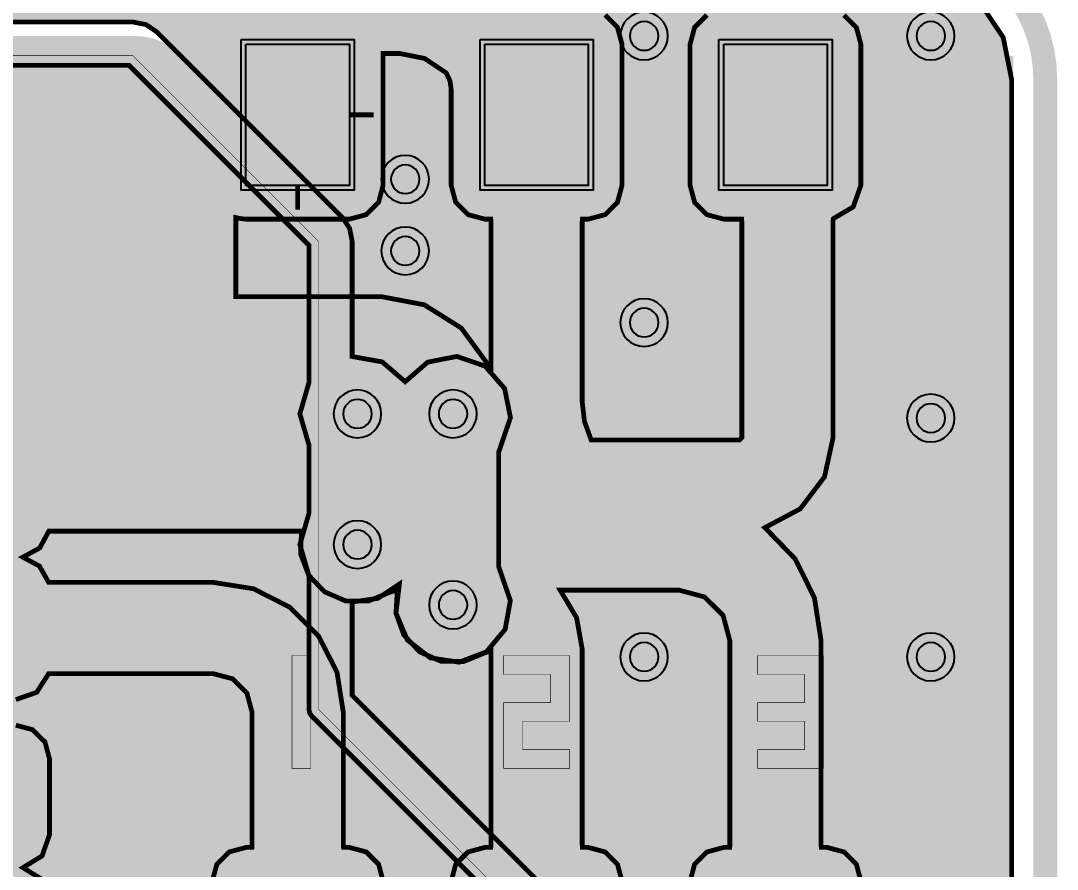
# Model space of a CAD drawing. Header units: millimetres. Extents: x -6.9 to 44.7, y -29.1 to 3.4.
# Drawn here: x 24.49 to 35.51, y -10.13 to -1.11 of the extents above; entities that cross this region are included whole.
import ezdxf

# ---------------------------------------------------------------- set-up
doc = ezdxf.new("R2010")
doc.units = ezdxf.units.MM
doc.header["$MEASUREMENT"] = 0
for name, color, linetype, true_color in [('Board-Outline-Layer', 7, 'Continuous', 0xff00ff), ('Bottom-Layer', 7, 'Continuous', 0x0000ff), ('Bottom-Silkscreen-Layer', 7, 'Continuous', 0x66cc33), ('Document-Layer', 7, 'Continuous', 0xffffff), ('Hole-Layer', 7, 'Continuous', 0x222222), ('Multi-Layer', 7, 'Continuous', 0xc0c0c0), ('Top-Layer', 7, 'Continuous', 0xff0000), ('Top-Paste-Mask-Layer', 7, 'Continuous', 0x808080), ('Top-Silkscreen-Layer', 7, 'Continuous', 0xffcc00), ('Top-Solder-Mask-Layer', 7, 'Continuous', 0x800080)]:
    doc.layers.add(name, color=color, linetype=linetype, true_color=true_color)

msp = doc.modelspace()

# ---------------------------------------------------------------- hatches: boundary and pattern name
at = {"layer": 'Bottom-Layer'}
for points in [[(33.857, -21.105), (27.142, -21.105), (27.638, -20.797), (28.03, -20.366), (28.289, -19.843), (28.395, -19.269), (28.34, -18.689), (28.127, -18.145), (27.774, -17.681), (27.307, -17.331), (30.523, -17.331), (30.31, -17.495), (30.171, -17.724), (30.122, -17.988), (30.122, -18.75), (30.221, -19.12), (30.491, -19.39), (30.861, -19.489), (33.909, -19.489), (34.279, -19.39), (34.549, -19.12), (34.648, -18.75), (34.648, -17.988), (34.549, -17.619), (34.279, -17.348), (33.909, -17.249), (31.343, -17.249), (31.356, -17.238), (31.368, -17.226), (31.772, -16.822), (33.909, -16.822), (34.279, -16.723), (34.549, -16.453), (34.648, -16.083), (34.648, -15.321), (34.549, -14.952), (34.279, -14.681), (33.909, -14.582), (32.489, -14.582), (32.489, -12.909), (32.462, -12.772), (32.384, -12.656), (28.011, -8.282), (28.011, -7.289), (28.284, -7.251), (28.513, -7.099), (28.477, -7.407), (28.597, -7.693), (28.842, -7.884), (29.149, -7.93), (29.439, -7.819), (29.638, -7.58), (29.693, -7.274), (29.592, -6.981), (29.568, -6.913), (29.568, -5.697), (29.592, -5.629), (29.694, -5.329), (29.632, -5.019), (29.424, -4.781), (29.124, -4.678), (28.814, -4.739), (28.575, -4.947), (28.33, -4.736), (28.011, -4.679), (28.011, -3.453), (27.984, -3.316), (27.906, -3.199), (25.933, -1.226), (25.816, -1.148), (25.679, -1.121), (8.255, -1.121), (8.076, -1.169), (7.945, -1.3), (7.897, -1.479), (7.897, -3.257), (7.924, -3.394), (8.002, -3.51), (8.34, -3.849), (7.305, -3.849), (6.825, -3.925), (6.391, -4.146), (6.048, -4.49), (5.827, -4.923), (5.751, -5.403), (5.751, -6.08), (5.746, -6.33), (5.721, -6.474), (5.713, -6.487), (5.704, -6.488), (5.013, -6.488), (4.576, -6.588), (4.225, -6.867), (4.03, -7.272), (4.03, -7.72), (4.225, -8.125), (4.576, -8.404), (5.013, -8.504), (7.713, -8.504), (8.15, -8.404), (8.501, -8.125), (8.696, -7.72), (8.696, -7.272), (8.501, -6.867), (8.15, -6.588), (7.713, -6.488), (7.022, -6.488), (7.013, -6.487), (7.005, -6.474), (6.98, -6.33), (6.975, -6.08), (6.975, -5.403), (7.072, -5.17), (7.305, -5.073), (9.563, -5.073), (9.78, -5.29), (9.702, -5.406), (9.675, -5.543), (9.675, -7.575), (9.702, -7.712), (9.78, -7.828), (10.183, -8.231), (10.183, -8.41), (10.162, -8.527), (10.155, -8.646), (10.155, -11.346), (10.162, -11.465), (10.183, -11.582), (10.183, -14.179), (10.21, -14.316), (10.288, -14.432), (12.066, -16.21), (12.182, -16.288), (12.319, -16.315), (22.225, -16.315), (22.362, -16.288), (22.478, -16.21), (23.181, -15.507), (23.527, -15.417), (23.816, -15.205), (24.007, -14.903), (24.074, -14.551), (24.074, -13.751), (24.002, -13.386), (23.795, -13.076), (23.795, -11.942), (23.768, -11.805), (23.69, -11.689), (23.133, -11.132), (23.017, -11.054), (22.88, -11.027), (20.964, -11.027), (20.827, -11.054), (20.711, -11.132), (20.377, -11.465), (20.141, -11.315), (19.862, -11.286), (19.599, -11.384), (19.531, -11.408), (17.807, -11.408), (17.739, -11.384), (17.496, -11.289), (17.235, -11.303), (17.004, -11.426), (15.217, -9.639), (15.217, -8.909), (15.306, -8.591), (15.217, -8.273), (15.217, -6.79), (18.923, -6.79), (19.323, -6.731), (19.689, -6.557), (19.988, -6.285), (20.195, -5.937), (20.243, -5.859), (21.613, -7.229), (21.613, -8.083), (21.64, -8.22), (21.718, -8.336), (24.661, -11.279), (24.661, -16.211), (24.688, -16.348), (24.766, -16.464), (25.517, -17.215), (24.982, -17.523), (24.559, -17.972), (24.284, -18.525), (24.181, -19.133), (24.259, -19.745), (24.51, -20.309), (24.914, -20.775), (25.436, -21.105), (1.905, -21.105), (1.459, -21.016), (1.081, -20.763), (0.828, -20.385), (0.739, -19.939), (0.739, -1.733), (0.828, -1.287), (1.081, -0.909), (1.459, -0.656), (1.905, -0.567), (33.857, -0.567), (34.303, -0.656), (34.681, -0.909), (34.934, -1.287), (35.023, -1.733), (35.023, -19.939), (34.934, -20.385), (34.681, -20.763), (34.303, -21.016)], [(9.059, -2.988), (8.884, -2.774), (8.633, -2.658), (8.357, -2.664), (8.357, -1.581), (15.377, -1.581), (15.595, -1.769), (15.875, -1.837), (18.088, -1.837), (18.236, -1.986), (18.543, -2.152), (18.89, -2.123), (19.166, -1.91), (19.281, -1.581), (25.637, -1.581), (27.551, -3.495), (27.551, -4.959), (27.455, -5.289), (27.551, -5.619), (27.551, -6.349), (27.455, -6.679), (27.551, -7.009), (27.551, -8.431), (27.559, -8.47), (27.581, -8.503), (32.029, -12.951), (32.029, -14.582), (30.861, -14.582), (30.491, -14.681), (30.221, -14.952), (30.122, -15.321), (30.122, -16.083), (30.221, -16.453), (30.491, -16.723), (30.861, -16.822), (31.122, -16.822), (31.073, -16.871), (25.823, -16.871), (25.121, -16.169), (25.121, -11.131), (25.113, -11.092), (25.091, -11.059), (22.073, -8.041), (22.073, -7.081), (22.065, -7.042), (22.043, -7.009), (20.424, -5.39), (20.35, -5.125), (20.169, -4.919), (19.915, -4.813), (19.641, -4.828), (19.401, -4.962), (19.244, -5.187), (19.237, -5.187), (19.084, -4.966), (18.85, -4.831), (18.581, -4.81), (18.329, -4.907), (18.261, -4.931), (15.007, -4.931), (14.834, -4.758), (14.718, -4.68), (14.581, -4.653), (13.154, -4.653), (13.178, -4.367), (13.069, -4.102), (12.852, -3.916), (12.573, -3.849), (8.991, -3.849), (8.883, -3.741), (9.058, -3.527), (9.121, -3.258)]]:
    msp.add_hatch(color=256, dxfattribs=at).paths.add_polyline_path(points)
at = {"layer": 'Bottom-Silkscreen-Layer'}
for points in [[(34.915, -1.609), (34.917, -6.883), (34.914, -12.147), (23.49, -12.147), (12.065, -12.147), (12.065, -6.875), (12.065, -1.603), (23.488, -1.6)], [(21.942, -2.513), (21.942, -3.305), (24.038, -3.308), (26.133, -3.31), (26.133, -2.518), (26.127, -1.721), (24.031, -1.718), (21.942, -1.72)], [(26.269, -2.513), (26.269, -3.305), (28.363, -3.305), (30.456, -3.305), (30.458, -2.521), (30.456, -1.726), (28.36, -1.718), (26.269, -1.72)], [(30.597, -2.513), (30.597, -3.305), (32.69, -3.305), (34.783, -3.305), (34.785, -2.521), (34.783, -1.726), (32.688, -1.718), (30.597, -1.72)], [(24.75, -2.215), (24.711, -2.253), (24.684, -2.253), (24.684, -2.646), (24.684, -3.04), (24.72, -3.043), (24.755, -3.066), (24.755, -3.087), (24.619, -3.09), (24.442, -3.064), (24.479, -3.043), (24.523, -2.815), (24.52, -2.659), (24.436, -2.657), (24.303, -2.73), (24.206, -2.779), (24.203, -2.507), (24.305, -2.538), (24.435, -2.603), (24.52, -2.601), (24.522, -2.449), (24.419, -2.253), (24.145, -2.391), (24.098, -2.41), (24.068, -2.408), (24.07, -2.351), (24.087, -2.276), (24.101, -2.24), (24.431, -2.202)], [(29.076, -2.21), (29.046, -2.254), (29.016, -2.257), (29.014, -2.648), (29.011, -3.04), (29.047, -3.043), (29.082, -3.066), (29.082, -3.087), (28.927, -3.087), (28.772, -3.087), (28.772, -3.066), (28.806, -3.043), (28.85, -2.806), (28.847, -2.659), (28.762, -2.657), (28.629, -2.735), (28.572, -2.789), (28.518, -2.634), (28.559, -2.477), (28.629, -2.53), (28.762, -2.603), (28.847, -2.601), (28.85, -2.449), (28.743, -2.253), (28.613, -2.272), (28.522, -2.335), (28.504, -2.353), (28.485, -2.373), (28.422, -2.411), (28.405, -2.311), (28.426, -2.248), (28.762, -2.202)], [(33.405, -2.215), (33.369, -2.254), (33.343, -2.257), (33.341, -2.649), (33.339, -3.041), (33.371, -3.041), (33.412, -3.082), (33.105, -3.084), (33.134, -3.043), (33.177, -2.823), (33.174, -2.659), (33.091, -2.657), (32.963, -2.71), (32.851, -2.754), (32.865, -2.498), (32.956, -2.533), (33.089, -2.603), (33.174, -2.601), (33.177, -2.462), (33.172, -2.29), (33.164, -2.257), (33.068, -2.254), (32.944, -2.269), (32.911, -2.286), (32.812, -2.377), (32.749, -2.411), (32.741, -2.278), (32.756, -2.238), (33.086, -2.202)], [(25.272, -2.226), (25.404, -2.329), (25.439, -2.382), (25.489, -2.827), (25.471, -2.883), (25.451, -2.924), (25.437, -2.95), (25.321, -3.058), (25.283, -3.075), (25.004, -3.077), (24.948, -3.036), (24.849, -2.914), (24.834, -2.886), (24.848, -2.839), (24.944, -2.884), (25.242, -2.977), (25.268, -2.95), (25.285, -2.914), (25.335, -2.727), (25.32, -2.497), (25.305, -2.442), (25.067, -2.265), (25.03, -2.286), (24.935, -2.406), (24.851, -2.446), (24.84, -2.35), (24.854, -2.298), (24.938, -2.219), (24.989, -2.215)], [(27.375, -2.224), (27.508, -2.487), (27.356, -2.41), (27.316, -2.278), (27.112, -2.358), (27.151, -2.562), (27.168, -2.594), (27.321, -2.76), (27.506, -2.955), (27.525, -2.978), (27.529, -3.086), (26.972, -3.081), (26.961, -3.031), (26.946, -2.953), (26.96, -2.868), (27.045, -2.915), (27.229, -3.001), (27.397, -2.992), (27.38, -2.966), (27.358, -2.93), (27.302, -2.876), (27.146, -2.729), (26.961, -2.515), (26.948, -2.465), (27.046, -2.237), (27.089, -2.215)], [(28.104, -2.22), (28.221, -2.315), (28.235, -2.336), (28.301, -2.455), (28.321, -2.519), (28.319, -2.794), (28.295, -2.877), (28.274, -2.924), (28.256, -2.957), (28.186, -3.035), (27.816, -3.059), (27.732, -3.023), (27.713, -2.89), (27.709, -2.761), (27.673, -2.753), (27.643, -2.705), (27.945, -2.709), (27.911, -2.753), (27.874, -2.758), (27.872, -2.862), (28.04, -3.011), (28.152, -2.49), (28.132, -2.425), (28.108, -2.371), (28.09, -2.343), (27.978, -2.253), (27.824, -2.392), (27.723, -2.442), (27.745, -2.253), (27.765, -2.215), (27.826, -2.21)], [(29.595, -2.224), (29.726, -2.325), (29.74, -2.345), (29.779, -2.924), (29.761, -2.959), (29.642, -3.058), (29.611, -3.073), (29.328, -3.071), (29.181, -2.925), (29.165, -2.89), (29.186, -2.831), (29.272, -2.886), (29.417, -3.013), (29.602, -2.941), (29.622, -2.907), (29.642, -2.836), (29.662, -2.731), (29.667, -2.617), (29.585, -2.337), (29.389, -2.267), (29.275, -2.383), (29.167, -2.353), (29.181, -2.29), (29.266, -2.218), (29.316, -2.215)], [(31.568, -2.221), (31.711, -2.274), (31.777, -2.298), (31.701, -2.337), (31.634, -2.68), (31.717, -3.041), (31.773, -3.079), (31.326, -3.079), (31.38, -3.041), (31.45, -3.019), (31.476, -2.996), (31.476, -2.609), (31.488, -2.212)], [(32.417, -2.215), (32.459, -2.235), (32.628, -2.458), (32.646, -2.503), (32.602, -2.922), (32.583, -2.953), (32.181, -3.076), (32.106, -3.042), (32.05, -3.019), (32.041, -2.888), (32.036, -2.761), (32.007, -2.754), (32.227, -2.694), (32.232, -2.755), (32.197, -2.76), (32.198, -2.866), (32.241, -3.022), (32.46, -2.867), (32.479, -2.804), (32.47, -2.46), (32.254, -2.269), (32.221, -2.286), (32.206, -2.301), (32.068, -2.261), (32.086, -2.215), (32.15, -2.21)], [(33.926, -2.226), (34.054, -2.322), (34.086, -2.369), (34.129, -2.452), (34.162, -2.697), (34.105, -2.924), (34.087, -2.955), (33.975, -3.055), (33.922, -3.079), (33.502, -2.916), (33.598, -2.884), (33.744, -3.013), (33.966, -2.844), (33.974, -2.496), (33.96, -2.438), (33.941, -2.391), (33.922, -2.353), (33.86, -2.286), (33.831, -2.269), (33.721, -2.265), (33.683, -2.286), (33.593, -2.399), (33.506, -2.447), (33.494, -2.353), (33.508, -2.297), (33.591, -2.218), (33.643, -2.215)], [(21.942, -4.308), (21.942, -5.184), (24.038, -5.187), (26.133, -5.189), (26.133, -4.308), (26.133, -3.427), (24.038, -3.429), (21.942, -3.431)], [(26.269, -4.308), (26.269, -5.184), (28.363, -5.184), (30.456, -5.184), (30.458, -4.316), (30.456, -3.438), (28.36, -3.429), (26.269, -3.431)], [(30.597, -4.308), (30.597, -5.184), (32.692, -5.187), (34.787, -5.189), (34.787, -4.308), (34.787, -3.427), (32.692, -3.429), (30.597, -3.431)], [(32.784, -3.988), (32.977, -4.203), (32.978, -4.641), (32.963, -4.684), (32.944, -4.721), (32.925, -4.748), (32.832, -4.836), (32.576, -4.854), (32.54, -4.836), (32.417, -4.68), (32.401, -4.639), (32.387, -4.247), (32.441, -4.123), (32.455, -4.097), (32.569, -3.999)], [(32.628, -4.072), (32.653, -4.802), (32.681, -4.822), (32.715, -4.8), (32.808, -4.664), (32.818, -4.221), (32.798, -4.167), (32.774, -4.112), (32.756, -4.085)], [(24.642, -4.247), (24.684, -4.341), (24, -4.449), (23.328, -4.441), (23.332, -4.25)], [(28.974, -4.247), (29.049, -4.341), (28.365, -4.449), (27.692, -4.441), (27.697, -4.25)], [(21.942, -6.103), (21.942, -6.896), (24.035, -6.896), (26.128, -6.896), (26.131, -6.101), (26.133, -5.306), (24.038, -5.308), (21.942, -5.31)], [(26.267, -6.105), (26.265, -6.9), (28.36, -6.898), (30.456, -6.896), (30.458, -6.111), (30.456, -5.317), (28.36, -5.308), (26.269, -5.31)], [(30.594, -6.105), (30.592, -6.9), (32.687, -6.898), (34.783, -6.896), (34.785, -6.101), (34.788, -5.306), (32.692, -5.308), (30.597, -5.31)], [(28.501, -5.824), (28.649, -6.015), (28.651, -6.447), (28.635, -6.496), (28.614, -6.549), (28.511, -6.648), (28.478, -6.665), (28.09, -6.492), (28.073, -6.451), (28.074, -6.01), (28.234, -5.811), (28.357, -5.793), (28.453, -5.793)], [(32.712, -5.826), (32.823, -5.865), (32.832, -5.927), (32.761, -6.221), (32.845, -6.632), (32.902, -6.669), (32.455, -6.669), (32.513, -6.632), (32.582, -6.608), (32.604, -6.585), (32.605, -6.199), (32.616, -5.803)], [(28.327, -5.866), (28.252, -5.96), (28.405, -6.603), (28.428, -6.575), (28.446, -6.546), (28.471, -6.493), (28.491, -6.442), (28.481, -5.998)], [(21.94, -7.816), (21.937, -8.611), (24.033, -8.609), (26.128, -8.607), (26.131, -7.823), (26.129, -7.028), (24.033, -7.019), (21.942, -7.022)], [(26.267, -7.816), (26.265, -8.611), (28.36, -8.609), (30.456, -8.607), (30.458, -7.812), (30.46, -7.017), (28.365, -7.019), (26.269, -7.022)], [(30.597, -7.814), (30.597, -8.607), (32.692, -8.609), (34.787, -8.611), (34.787, -7.82), (34.781, -7.023), (32.686, -7.019), (30.597, -7.022)], [(28.478, -7.521), (28.511, -7.537), (28.616, -7.659), (28.65, -7.722), (28.655, -8.154), (28.635, -8.209), (28.618, -8.243), (28.597, -8.272), (28.177, -8.332), (28.09, -8.203), (28.073, -8.162), (28.072, -7.721), (28.114, -7.644), (28.257, -7.511)], [(28.285, -7.608), (28.259, -7.651), (28.24, -7.716), (28.245, -8.195), (28.481, -8.188), (28.491, -7.745), (28.471, -7.693), (28.446, -7.64), (28.428, -7.609), (28.363, -7.562)], [(32.712, -7.537), (32.823, -7.576), (32.83, -7.638), (32.762, -7.974), (32.845, -8.343), (32.902, -8.381), (32.675, -8.393), (32.455, -8.381), (32.513, -8.343), (32.582, -8.32), (32.604, -8.297), (32.605, -7.91), (32.616, -7.514)], [(21.94, -9.528), (21.937, -10.323), (24.033, -10.32), (26.128, -10.318), (26.131, -9.523), (26.133, -8.729), (24.038, -8.731), (21.942, -8.733)], [(26.265, -9.526), (26.265, -10.323), (28.36, -10.32), (30.456, -10.318), (30.458, -9.523), (30.46, -8.729), (28.363, -8.729), (26.265, -8.729)], [(30.594, -9.523), (30.597, -10.318), (32.69, -10.318), (34.783, -10.318), (34.785, -9.534), (34.783, -8.739), (32.685, -8.729), (30.592, -8.729)], [(28.369, -9.234), (28.5, -9.286), (28.504, -9.349), (28.436, -9.686), (28.518, -10.054), (28.58, -10.091), (28.127, -10.092), (28.185, -10.054), (28.254, -10.031), (28.277, -10.008), (28.278, -9.622), (28.289, -9.225)], [(32.695, -9.234), (32.735, -9.268), (32.812, -9.282), (32.835, -9.346), (32.762, -9.704), (32.845, -10.054), (32.902, -10.092), (32.675, -10.104), (32.455, -10.092), (32.513, -10.054), (32.582, -10.031), (32.604, -10.008), (32.605, -9.622), (32.616, -9.225)]]:
    msp.add_hatch(color=256, dxfattribs=at).paths.add_polyline_path(points)
at = {"layer": 'Document-Layer'}
for points in [[(27.371, -7.859), (27.371, -9.058), (27.572, -9.058), (27.572, -7.859)], [(27.371, -7.859), (27.371, -9.058), (27.572, -9.058), (27.572, -7.859)], [(29.723, -7.859), (30.323, -7.859), (30.323, -8.558), (29.822, -8.558), (29.822, -8.86), (30.323, -8.86), (30.323, -9.058), (29.622, -9.058), (29.622, -8.36), (30.122, -8.36), (30.122, -8.06), (29.622, -8.06), (29.622, -7.859)], [(29.723, -7.859), (30.323, -7.859), (30.323, -8.558), (29.822, -8.558), (29.822, -8.86), (30.323, -8.86), (30.323, -9.058), (29.622, -9.058), (29.622, -8.36), (30.122, -8.36), (30.122, -8.06), (29.622, -8.06), (29.622, -7.859)], [(32.423, -7.859), (33.023, -7.859), (33.023, -9.058), (32.322, -9.058), (32.322, -8.86), (32.822, -8.86), (32.822, -8.558), (32.322, -8.558), (32.322, -8.36), (32.822, -8.36), (32.822, -8.06), (32.322, -8.06), (32.322, -7.859)], [(32.423, -7.859), (33.023, -7.859), (33.023, -9.058), (32.322, -9.058), (32.322, -8.86), (32.822, -8.86), (32.822, -8.558), (32.322, -8.558), (32.322, -8.36), (32.822, -8.36), (32.822, -8.06), (32.322, -8.06), (32.322, -7.859)]]:
    msp.add_hatch(color=256, dxfattribs=at).paths.add_polyline_path(points)
at = {"layer": 'Top-Layer'}
for points in [[(1.905, -0.567), (6.374, -0.567), (6.224, -0.718), (6.146, -0.834), (6.119, -0.971), (6.119, -2.424), (6.046, -2.399), (5.969, -2.391), (4.953, -2.391), (4.816, -2.418), (4.7, -2.496), (4.473, -2.722), (4.473, -2.354), (4.425, -2.175), (4.294, -2.044), (4.115, -1.996), (3.251, -1.996), (3.072, -2.044), (2.941, -2.175), (2.893, -2.354), (2.893, -3.154), (2.771, -3.186), (2.668, -3.258), (2.16, -3.766), (2.082, -3.882), (2.055, -4.019), (2.055, -8.337), (2.082, -8.474), (2.16, -8.59), (3.176, -9.606), (3.292, -9.684), (3.429, -9.711), (7.747, -9.711), (7.884, -9.684), (8, -9.606), (8.381, -9.225), (8.459, -9.109), (8.486, -8.972), (8.486, -8.143), (8.658, -7.847), (8.721, -7.51), (8.667, -7.171), (12.794, -7.171), (12.793, -7.175), (12.793, -7.179), (12.793, -7.985), (12.841, -8.164), (12.973, -8.295), (13.152, -8.343), (13.976, -8.343), (13.907, -8.398), (13.842, -8.459), (13.701, -8.6), (13.157, -8.6), (12.978, -8.648), (12.847, -8.779), (12.799, -8.958), (12.799, -9.765), (12.878, -9.99), (13.082, -10.115), (12.878, -10.24), (12.799, -10.465), (12.799, -11.272), (12.847, -11.451), (12.978, -11.582), (13.157, -11.63), (14.021, -11.63), (14.063, -11.627), (14.104, -11.62), (14.045, -11.937), (14.146, -12.243), (14.382, -12.463), (14.694, -12.543), (15.113, -12.543), (14.985, -12.674), (14.938, -12.851), (14.938, -12.912), (14.56, -12.797), (14.169, -12.844), (13.829, -13.045), (13.599, -13.365), (13.518, -13.751), (13.518, -14.551), (13.607, -14.954), (13.856, -15.282), (14.22, -15.475), (14.632, -15.497), (15.015, -15.344), (15.298, -15.044), (15.55, -15.293), (15.891, -15.389), (16.236, -15.308), (16.498, -15.07), (16.522, -15.093), (16.578, -15.171), (16.634, -15.278), (16.711, -15.373), (16.712, -15.374), (16.713, -15.375), (16.924, -15.512), (17.171, -15.553), (17.414, -15.491), (17.612, -15.336), (17.732, -15.116), (17.752, -14.865), (17.993, -15.037), (18.282, -15.097), (18.789, -15.097), (19.114, -15.022), (19.374, -14.812), (19.515, -14.509), (19.696, -14.509), (19.747, -14.506), (19.796, -14.495), (19.845, -14.506), (19.896, -14.509), (20.013, -14.509), (19.855, -14.784), (19.856, -15.1), (20.014, -15.374), (20.288, -15.532), (20.605, -15.533), (20.879, -15.375), (20.88, -15.374), (20.881, -15.373), (20.958, -15.278), (21.015, -15.171), (21.07, -15.093), (21.094, -15.07), (21.356, -15.308), (21.701, -15.389), (22.042, -15.293), (22.294, -15.044), (22.577, -15.344), (22.96, -15.497), (23.372, -15.475), (23.736, -15.282), (23.986, -14.954), (24.074, -14.551), (24.074, -13.751), (23.993, -13.365), (23.763, -13.045), (23.423, -12.844), (23.032, -12.797), (22.654, -12.912), (22.654, -12.851), (22.607, -12.674), (22.479, -12.543), (22.978, -12.543), (23.227, -12.494), (23.438, -12.353), (24.161, -11.63), (24.435, -11.63), (24.614, -11.582), (24.745, -11.451), (24.793, -11.272), (24.793, -10.465), (24.714, -10.24), (24.51, -10.115), (24.714, -9.99), (24.793, -9.765), (24.793, -8.958), (24.745, -8.779), (24.614, -8.648), (24.435, -8.6), (23.928, -8.6), (23.866, -8.538), (23.739, -8.425), (23.6, -8.328), (24.435, -8.328), (24.657, -8.25), (24.784, -8.052), (26.534, -8.052), (26.741, -8.107), (26.892, -8.258), (26.947, -8.464), (26.947, -9.878), (26.946, -9.889), (26.945, -9.9), (26.882, -9.9), (26.703, -9.948), (26.572, -10.079), (26.524, -10.259), (26.524, -11.76), (26.559, -11.913), (26.655, -12.037), (26.466, -12.092), (26.334, -12.239), (26.053, -12.225), (25.795, -12.337), (25.615, -12.553), (25.55, -12.827), (25.615, -13.101), (25.795, -13.317), (26.053, -13.429), (26.334, -13.415), (26.344, -13.434), (26.355, -13.453), (26.281, -13.567), (26.255, -13.7), (26.255, -14.5), (26.303, -14.679), (26.435, -14.811), (26.614, -14.859), (27.389, -14.859), (27.306, -14.942), (27.228, -15.058), (27.201, -15.195), (27.201, -16.719), (27.228, -16.856), (27.306, -16.972), (27.56, -17.226), (27.676, -17.304), (27.813, -17.331), (28.51, -17.331), (28.454, -17.435), (28.434, -17.552), (28.434, -18.152), (28.482, -18.331), (28.613, -18.462), (28.792, -18.51), (30.492, -18.51), (30.671, -18.462), (30.802, -18.331), (30.85, -18.152), (30.85, -17.552), (30.824, -17.417), (30.749, -17.302), (30.808, -17.269), (30.86, -17.226), (31.368, -16.718), (31.446, -16.602), (31.473, -16.465), (31.473, -15.973), (34.405, -15.973), (34.584, -15.925), (34.715, -15.794), (34.763, -15.614), (34.763, -13.814), (34.715, -13.635), (34.584, -13.504), (34.405, -13.456), (30.905, -13.456), (30.725, -13.504), (30.594, -13.635), (30.546, -13.814), (30.546, -14.583), (29.359, -14.583), (29.368, -14.539), (29.371, -14.494), (29.371, -13.694), (29.346, -13.562), (29.274, -13.448), (29.314, -13.358), (29.328, -13.259), (29.328, -12.395), (29.28, -12.216), (29.149, -12.085), (28.97, -12.037), (28.209, -12.037), (28.306, -11.913), (28.34, -11.76), (28.34, -10.259), (28.292, -10.079), (28.161, -9.948), (27.982, -9.9), (27.919, -9.9), (27.918, -9.889), (27.917, -9.878), (27.917, -8.464), (27.85, -8.037), (27.653, -7.651), (27.347, -7.345), (26.962, -7.149), (26.534, -7.081), (24.784, -7.081), (24.686, -6.908), (24.51, -6.813), (24.689, -6.715), (24.786, -6.536), (27.472, -6.536), (27.463, -6.779), (27.549, -7.006), (27.717, -7.181), (27.94, -7.278), (28.183, -7.28), (28.407, -7.188), (28.475, -7.164), (28.491, -7.164), (28.477, -7.409), (28.56, -7.639), (28.727, -7.819), (28.951, -7.919), (29.196, -7.923), (29.423, -7.83), (29.487, -7.808), (29.487, -9.878), (29.486, -9.889), (29.485, -9.9), (29.422, -9.9), (29.243, -9.948), (29.112, -10.079), (29.064, -10.259), (29.064, -11.76), (29.112, -11.939), (29.243, -12.07), (29.422, -12.118), (30.522, -12.118), (30.701, -12.07), (30.832, -11.939), (30.88, -11.76), (30.88, -10.259), (30.832, -10.079), (30.701, -9.948), (30.522, -9.9), (30.459, -9.9), (30.458, -9.889), (30.457, -9.878), (30.457, -7.79), (30.397, -7.456), (30.223, -7.164), (31.489, -7.164), (31.758, -7.236), (31.955, -7.433), (32.027, -7.702), (32.027, -9.878), (32.026, -9.889), (32.025, -9.9), (31.962, -9.9), (31.783, -9.948), (31.652, -10.079), (31.604, -10.259), (31.604, -11.76), (31.652, -11.939), (31.783, -12.07), (31.962, -12.118), (33.062, -12.118), (33.241, -12.07), (33.372, -11.939), (33.42, -11.76), (33.42, -10.259), (33.372, -10.079), (33.241, -9.948), (33.062, -9.9), (32.999, -9.9), (32.998, -9.889), (32.997, -9.878), (32.997, -7.702), (32.926, -7.245), (32.721, -6.831), (32.399, -6.499), (32.775, -6.299), (33.033, -5.959), (33.124, -5.543), (33.124, -3.24), (33.125, -3.226), (33.128, -3.212), (33.338, -3.088), (33.42, -2.859), (33.42, -1.358), (33.372, -1.179), (33.241, -1.048), (33.062, -1), (31.962, -1), (31.783, -1.048), (31.652, -1.179), (31.604, -1.358), (31.604, -2.859), (31.652, -3.039), (31.783, -3.17), (31.962, -3.218), (32.152, -3.218), (32.153, -3.229), (32.154, -3.24), (32.154, -5.543), (32.131, -5.566), (30.552, -5.566), (30.481, -5.369), (30.457, -5.162), (30.457, -3.24), (30.458, -3.229), (30.459, -3.218), (30.522, -3.218), (30.701, -3.17), (30.832, -3.039), (30.88, -2.859), (30.88, -1.358), (30.832, -1.179), (30.701, -1.048), (30.522, -1), (29.841, -1), (29.751, -0.987), (29.668, -0.95), (29.371, -0.722), (29.03, -0.567), (33.857, -0.567), (34.303, -0.656), (34.681, -0.909), (34.934, -1.287), (35.023, -1.733), (35.023, -19.939), (34.956, -20.329), (34.763, -20.673), (34.763, -18.902), (34.715, -18.723), (34.584, -18.592), (34.405, -18.544), (30.905, -18.544), (30.725, -18.592), (30.594, -18.723), (30.546, -18.902), (30.546, -20.702), (30.594, -20.881), (30.725, -21.012), (30.905, -21.06), (34.177, -21.06), (34.018, -21.094), (33.857, -21.105), (27.142, -21.105), (27.678, -20.763), (28.088, -20.277), (28.334, -19.69), (28.394, -19.057), (28.262, -18.435), (27.951, -17.88), (27.489, -17.444), (26.918, -17.165), (26.289, -17.069), (25.66, -17.165), (25.089, -17.444), (24.627, -17.88), (24.316, -18.435), (24.184, -19.057), (24.244, -19.69), (24.49, -20.277), (24.9, -20.763), (25.436, -21.105), (1.905, -21.105), (1.459, -21.016), (1.081, -20.763), (0.828, -20.385), (0.739, -19.939), (0.739, -1.733), (0.828, -1.287), (1.081, -0.909), (1.459, -0.656)], [(26.882, -1.358), (27.982, -1.358), (27.982, -2.859), (26.882, -2.859)], [(29.422, -1.358), (30.522, -1.358), (30.522, -2.859), (29.422, -2.859)], [(31.962, -1.358), (33.062, -1.358), (33.062, -2.859), (31.962, -2.859)], [(26.882, -3.218), (27.982, -3.218), (28.161, -3.17), (28.292, -3.039), (28.34, -2.859), (28.34, -1.456), (28.516, -1.456), (28.781, -1.509), (29.006, -1.659), (29.013, -1.666), (29.051, -1.748), (29.064, -1.838), (29.064, -2.859), (29.112, -3.039), (29.243, -3.17), (29.422, -3.218), (29.485, -3.218), (29.486, -3.229), (29.487, -3.24), (29.487, -4.813), (29.447, -4.753), (29.172, -4.377), (28.778, -4.129), (28.321, -4.042), (26.774, -4.042), (26.774, -3.201), (26.828, -3.213)]]:
    msp.add_hatch(color=256, dxfattribs=at).paths.add_polyline_path(points)
at = {"layer": 'Top-Paste-Mask-Layer'}
for points in [[(26.882, -1.358), (27.982, -1.358), (27.982, -2.859), (26.882, -2.859)], [(29.422, -1.358), (30.522, -1.358), (30.522, -2.859), (29.422, -2.859)], [(31.962, -1.358), (33.062, -1.358), (33.062, -2.859), (31.962, -2.859)]]:
    msp.add_hatch(color=256, dxfattribs=at).paths.add_polyline_path(points)
at = {"layer": 'Top-Solder-Mask-Layer'}
for points in [[(26.831, -1.308), (28.033, -1.308), (28.033, -2.91), (26.831, -2.91)], [(29.371, -1.308), (30.573, -1.308), (30.573, -2.91), (29.371, -2.91)], [(31.911, -1.308), (33.113, -1.308), (33.113, -2.91), (31.911, -2.91)]]:
    msp.add_hatch(color=256, dxfattribs=at).paths.add_polyline_path(points)

# ---------------------------------------------------------------- linework, layer by layer
at = {"layer": 'Board-Outline-Layer', "const_width": 0.254}
msp.add_lwpolyline([(0.381, -19.939), (0.381, -1.733, -0.414), (1.905, -0.209), (33.857, -0.209, -0.414), (35.381, -1.733), (35.381, -19.939, -0.414), (33.857, -21.463), (1.905, -21.463, -0.414)], format="xyb", close=True, dxfattribs=at)
at = {"layer": 'Bottom-Layer'}
for points, const_width in [([(1.905, -0.567), (33.857, -0.567), (34.303, -0.656), (34.681, -0.909), (34.934, -1.287), (35.023, -1.733), (35.023, -19.939)], 0.0508), ([(32.384, -12.656), (28.011, -8.282), (28.011, -7.289), (28.284, -7.251), (28.513, -7.099), (28.477, -7.407), (28.597, -7.693), (28.842, -7.884), (29.149, -7.93), (29.439, -7.819), (29.638, -7.58), (29.693, -7.274), (29.592, -6.981), (29.568, -6.913), (29.568, -5.697), (29.592, -5.629), (29.694, -5.329), (29.632, -5.019), (29.424, -4.781), (29.124, -4.678), (28.814, -4.739), (28.575, -4.947), (28.33, -4.736), (28.011, -4.679), (28.011, -3.453), (27.984, -3.316), (27.906, -3.199), (25.933, -1.226), (25.816, -1.148), (25.679, -1.121), (8.255, -1.121)], 0.0508), ([(19.281, -1.581), (25.637, -1.581), (27.551, -3.495), (27.551, -4.959), (27.455, -5.289), (27.551, -5.619), (27.551, -6.349), (27.455, -6.679), (27.551, -7.009), (27.551, -8.431), (27.559, -8.47), (27.581, -8.503), (32.029, -12.951)], 0.0508), ([(28.067, -5.289), (28.067, -6.679)], 0.254), ([(29.083, -5.289), (29.083, -7.321)], 0.254)]:
    msp.add_lwpolyline(points, dxfattribs=dict(at, const_width=const_width))
at = {"layer": 'Bottom-Layer', "const_width": 0.00508}
msp.add_lwpolyline([(8.255, -1.479), (8.255, -3.257), (10.287, -5.289), (20.179, -5.289), (21.971, -7.081), (21.971, -8.083), (25.019, -11.131), (25.019, -16.211), (25.781, -16.973), (31.115, -16.973), (32.131, -15.957), (32.131, -12.909), (27.653, -8.431), (27.653, -3.453), (25.679, -1.479)], close=True, dxfattribs=at)
at = {"layer": 'Bottom-Silkscreen-Layer', "const_width": 0.254}
for points in [[(34.915, -1.609), (34.917, -6.883), (34.914, -12.147), (23.49, -12.147), (12.065, -12.147), (12.065, -6.875), (12.065, -1.603), (23.488, -1.6)], [(21.942, -2.513), (21.942, -3.305), (24.038, -3.308), (26.133, -3.31), (26.133, -2.518), (26.127, -1.721), (24.031, -1.718), (21.942, -1.72)], [(26.269, -2.513), (26.269, -3.305), (28.363, -3.305), (30.456, -3.305), (30.458, -2.521), (30.456, -1.726), (28.36, -1.718), (26.269, -1.72)], [(30.597, -2.513), (30.597, -3.305), (32.69, -3.305), (34.783, -3.305), (34.785, -2.521), (34.783, -1.726), (32.688, -1.718), (30.597, -1.72)], [(25.272, -2.226), (25.404, -2.329), (25.439, -2.382), (25.489, -2.827), (25.471, -2.883), (25.451, -2.924), (25.437, -2.95), (25.321, -3.058), (25.283, -3.075), (25.004, -3.077), (24.948, -3.036), (24.849, -2.914), (24.834, -2.886), (24.848, -2.839), (24.944, -2.884), (25.242, -2.977), (25.268, -2.95), (25.285, -2.914), (25.335, -2.727), (25.32, -2.497), (25.305, -2.442), (25.067, -2.265), (25.03, -2.286), (24.935, -2.406), (24.851, -2.446), (24.84, -2.35), (24.854, -2.298), (24.938, -2.219), (24.989, -2.215)], [(27.375, -2.224), (27.508, -2.487), (27.356, -2.41), (27.316, -2.278), (27.112, -2.358), (27.151, -2.562), (27.168, -2.594), (27.321, -2.76), (27.506, -2.955), (27.525, -2.978), (27.529, -3.086), (26.972, -3.081), (26.961, -3.031), (26.946, -2.953), (26.96, -2.868), (27.045, -2.915), (27.229, -3.001), (27.397, -2.992), (27.38, -2.966), (27.358, -2.93), (27.302, -2.876), (27.146, -2.729), (26.961, -2.515), (26.948, -2.465), (27.046, -2.237), (27.089, -2.215)], [(28.104, -2.22), (28.221, -2.315), (28.235, -2.336), (28.301, -2.455), (28.321, -2.519), (28.319, -2.794), (28.295, -2.877), (28.274, -2.924), (28.256, -2.957), (28.186, -3.035), (27.816, -3.059), (27.732, -3.023), (27.713, -2.89), (27.709, -2.761), (27.673, -2.753), (27.643, -2.705), (27.945, -2.709), (27.911, -2.753), (27.874, -2.758), (27.872, -2.862), (28.04, -3.011), (28.152, -2.49), (28.132, -2.425), (28.108, -2.371), (28.09, -2.343), (27.978, -2.253), (27.824, -2.392), (27.723, -2.442), (27.745, -2.253), (27.765, -2.215), (27.826, -2.21)], [(29.076, -2.21), (29.046, -2.254), (29.016, -2.257), (29.014, -2.648), (29.011, -3.04), (29.047, -3.043), (29.082, -3.066), (29.082, -3.087), (28.927, -3.087), (28.772, -3.087), (28.772, -3.066), (28.806, -3.043), (28.85, -2.806), (28.847, -2.659), (28.762, -2.657), (28.629, -2.735), (28.572, -2.789), (28.518, -2.634), (28.559, -2.477), (28.629, -2.53), (28.762, -2.603), (28.847, -2.601), (28.85, -2.449), (28.743, -2.253), (28.613, -2.272), (28.522, -2.335), (28.504, -2.353), (28.485, -2.373), (28.422, -2.411), (28.405, -2.311), (28.426, -2.248), (28.762, -2.202)], [(29.595, -2.224), (29.726, -2.325), (29.74, -2.345), (29.779, -2.924), (29.761, -2.959), (29.642, -3.058), (29.611, -3.073), (29.328, -3.071), (29.181, -2.925), (29.165, -2.89), (29.186, -2.831), (29.272, -2.886), (29.417, -3.013), (29.602, -2.941), (29.622, -2.907), (29.642, -2.836), (29.662, -2.731), (29.667, -2.617), (29.585, -2.337), (29.389, -2.267), (29.275, -2.383), (29.167, -2.353), (29.181, -2.29), (29.266, -2.218), (29.316, -2.215)], [(31.568, -2.221), (31.711, -2.274), (31.777, -2.298), (31.701, -2.337), (31.634, -2.68), (31.717, -3.041), (31.773, -3.079), (31.326, -3.079), (31.38, -3.041), (31.45, -3.019), (31.476, -2.996), (31.476, -2.609), (31.488, -2.212)], [(32.417, -2.215), (32.459, -2.235), (32.628, -2.458), (32.646, -2.503), (32.602, -2.922), (32.583, -2.953), (32.181, -3.076), (32.106, -3.042), (32.05, -3.019), (32.041, -2.888), (32.036, -2.761), (32.007, -2.754), (32.227, -2.694), (32.232, -2.755), (32.197, -2.76), (32.198, -2.866), (32.241, -3.022), (32.46, -2.867), (32.479, -2.804), (32.47, -2.46), (32.254, -2.269), (32.221, -2.286), (32.206, -2.301), (32.068, -2.261), (32.086, -2.215), (32.15, -2.21)], [(33.405, -2.215), (33.369, -2.254), (33.343, -2.257), (33.341, -2.649), (33.339, -3.041), (33.371, -3.041), (33.412, -3.082), (33.105, -3.084), (33.134, -3.043), (33.177, -2.823), (33.174, -2.659), (33.091, -2.657), (32.963, -2.71), (32.851, -2.754), (32.865, -2.498), (32.956, -2.533), (33.089, -2.603), (33.174, -2.601), (33.177, -2.462), (33.172, -2.29), (33.164, -2.257), (33.068, -2.254), (32.944, -2.269), (32.911, -2.286), (32.812, -2.377), (32.749, -2.411), (32.741, -2.278), (32.756, -2.238), (33.086, -2.202)], [(33.926, -2.226), (34.054, -2.322), (34.086, -2.369), (34.129, -2.452), (34.162, -2.697), (34.105, -2.924), (34.087, -2.955), (33.975, -3.055), (33.922, -3.079), (33.502, -2.916), (33.598, -2.884), (33.744, -3.013), (33.966, -2.844), (33.974, -2.496), (33.96, -2.438), (33.941, -2.391), (33.922, -2.353), (33.86, -2.286), (33.831, -2.269), (33.721, -2.265), (33.683, -2.286), (33.593, -2.399), (33.506, -2.447), (33.494, -2.353), (33.508, -2.297), (33.591, -2.218), (33.643, -2.215)], [(21.942, -4.308), (21.942, -5.184), (24.038, -5.187), (26.133, -5.189), (26.133, -4.308), (26.133, -3.427), (24.038, -3.429), (21.942, -3.431)], [(26.269, -4.308), (26.269, -5.184), (28.363, -5.184), (30.456, -5.184), (30.458, -4.316), (30.456, -3.438), (28.36, -3.429), (26.269, -3.431)], [(30.597, -4.308), (30.597, -5.184), (32.692, -5.187), (34.787, -5.189), (34.787, -4.308), (34.787, -3.427), (32.692, -3.429), (30.597, -3.431)], [(32.784, -3.988), (32.977, -4.203), (32.978, -4.641), (32.963, -4.684), (32.944, -4.721), (32.925, -4.748), (32.832, -4.836), (32.576, -4.854), (32.54, -4.836), (32.417, -4.68), (32.401, -4.639), (32.387, -4.247), (32.441, -4.123), (32.455, -4.097), (32.569, -3.999)], [(32.628, -4.072), (32.653, -4.802), (32.681, -4.822), (32.715, -4.8), (32.808, -4.664), (32.818, -4.221), (32.798, -4.167), (32.774, -4.112), (32.756, -4.085)], [(24.642, -4.247), (24.684, -4.341), (24, -4.449), (23.328, -4.441), (23.332, -4.25)], [(28.974, -4.247), (29.049, -4.341), (28.365, -4.449), (27.692, -4.441), (27.697, -4.25)], [(21.942, -6.103), (21.942, -6.896), (24.035, -6.896), (26.128, -6.896), (26.131, -6.101), (26.133, -5.306), (24.038, -5.308), (21.942, -5.31)], [(30.594, -6.105), (30.592, -6.9), (32.687, -6.898), (34.783, -6.896), (34.785, -6.101), (34.788, -5.306), (32.692, -5.308), (30.597, -5.31)], [(26.267, -6.105), (26.265, -6.9), (28.36, -6.898), (30.456, -6.896), (30.458, -6.111), (30.456, -5.317), (28.36, -5.308), (26.269, -5.31)], [(28.501, -5.824), (28.649, -6.015), (28.651, -6.447), (28.635, -6.496), (28.614, -6.549), (28.511, -6.648), (28.478, -6.665), (28.09, -6.492), (28.073, -6.451), (28.074, -6.01), (28.234, -5.811), (28.357, -5.793), (28.453, -5.793)], [(28.327, -5.866), (28.252, -5.96), (28.405, -6.603), (28.428, -6.575), (28.446, -6.546), (28.471, -6.493), (28.491, -6.442), (28.481, -5.998)], [(32.712, -5.826), (32.823, -5.865), (32.832, -5.927), (32.761, -6.221), (32.845, -6.632), (32.902, -6.669), (32.455, -6.669), (32.513, -6.632), (32.582, -6.608), (32.604, -6.585), (32.605, -6.199), (32.616, -5.803)], [(21.94, -7.816), (21.937, -8.611), (24.033, -8.609), (26.128, -8.607), (26.131, -7.823), (26.129, -7.028), (24.033, -7.019), (21.942, -7.022)], [(26.267, -7.816), (26.265, -8.611), (28.36, -8.609), (30.456, -8.607), (30.458, -7.812), (30.46, -7.017), (28.365, -7.019), (26.269, -7.022)], [(30.597, -7.814), (30.597, -8.607), (32.692, -8.609), (34.787, -8.611), (34.787, -7.82), (34.781, -7.023), (32.686, -7.019), (30.597, -7.022)], [(24.02, -7.537), (24.131, -7.576), (24.134, -7.638), (24.07, -7.977), (24.153, -8.343), (24.215, -8.38), (23.763, -8.381), (23.821, -8.343), (23.89, -8.32), (23.912, -8.297), (23.913, -7.91), (23.924, -7.514)], [(28.478, -7.521), (28.511, -7.537), (28.616, -7.659), (28.65, -7.722), (28.655, -8.154), (28.635, -8.209), (28.618, -8.243), (28.597, -8.272), (28.177, -8.332), (28.09, -8.203), (28.073, -8.162), (28.072, -7.721), (28.114, -7.644), (28.257, -7.511)], [(32.712, -7.537), (32.823, -7.576), (32.83, -7.638), (32.762, -7.974), (32.845, -8.343), (32.902, -8.381), (32.675, -8.393), (32.455, -8.381), (32.513, -8.343), (32.582, -8.32), (32.604, -8.297), (32.605, -7.91), (32.616, -7.514)], [(28.285, -7.608), (28.259, -7.651), (28.24, -7.716), (28.245, -8.195), (28.481, -8.188), (28.491, -7.745), (28.471, -7.693), (28.446, -7.64), (28.428, -7.609), (28.363, -7.562)], [(21.94, -9.528), (21.937, -10.323), (24.033, -10.32), (26.128, -10.318), (26.131, -9.523), (26.133, -8.729), (24.038, -8.731), (21.942, -8.733)], [(26.265, -9.526), (26.265, -10.323), (28.36, -10.32), (30.456, -10.318), (30.458, -9.523), (30.46, -8.729), (28.363, -8.729), (26.265, -8.729)], [(30.594, -9.523), (30.597, -10.318), (32.69, -10.318), (34.783, -10.318), (34.785, -9.534), (34.783, -8.739), (32.685, -8.729), (30.592, -8.729)], [(24.005, -9.234), (24.17, -9.29), (24.132, -9.352), (24.07, -9.688), (24.153, -10.054), (24.21, -10.092), (23.983, -10.104), (23.763, -10.092), (23.821, -10.054), (23.89, -10.031), (23.912, -10.008), (23.913, -9.622), (23.924, -9.225)], [(28.369, -9.234), (28.5, -9.286), (28.504, -9.349), (28.436, -9.686), (28.518, -10.054), (28.58, -10.091), (28.127, -10.092), (28.185, -10.054), (28.254, -10.031), (28.277, -10.008), (28.278, -9.622), (28.289, -9.225)], [(32.695, -9.234), (32.735, -9.268), (32.812, -9.282), (32.835, -9.346), (32.762, -9.704), (32.845, -10.054), (32.902, -10.092), (32.675, -10.104), (32.455, -10.092), (32.513, -10.054), (32.582, -10.031), (32.604, -10.008), (32.605, -9.622), (32.616, -9.225)]]:
    msp.add_lwpolyline(points, close=True, dxfattribs=at)
for points in [[(24.101, -2.24), (24.431, -2.202), (24.75, -2.215), (24.711, -2.253), (24.684, -2.253), (24.684, -2.646), (24.684, -3.04), (24.72, -3.043), (24.755, -3.066), (24.755, -3.087), (24.619, -3.09), (24.442, -3.064), (24.479, -3.043), (24.523, -2.815), (24.52, -2.659), (24.436, -2.657), (24.303, -2.73)], [(24.305, -2.538), (24.435, -2.603), (24.52, -2.601), (24.522, -2.449), (24.419, -2.253), (24.145, -2.391)]]:
    msp.add_lwpolyline(points, dxfattribs=at)
at = {"layer": 'Document-Layer', "const_width": 0.00508}
for points in [[(27.371, -7.859), (27.371, -9.058), (27.572, -9.058), (27.572, -7.859)], [(27.371, -7.859), (27.371, -9.058), (27.572, -9.058), (27.572, -7.859)], [(29.723, -7.859), (30.323, -7.859), (30.323, -8.558), (29.822, -8.558), (29.822, -8.86), (30.323, -8.86), (30.323, -9.058), (29.622, -9.058), (29.622, -8.36), (30.122, -8.36), (30.122, -8.06), (29.622, -8.06), (29.622, -7.859)], [(29.723, -7.859), (30.323, -7.859), (30.323, -8.558), (29.822, -8.558), (29.822, -8.86), (30.323, -8.86), (30.323, -9.058), (29.622, -9.058), (29.622, -8.36), (30.122, -8.36), (30.122, -8.06), (29.622, -8.06), (29.622, -7.859)], [(32.423, -7.859), (33.023, -7.859), (33.023, -9.058), (32.322, -9.058), (32.322, -8.86), (32.822, -8.86), (32.822, -8.558), (32.322, -8.558), (32.322, -8.36), (32.822, -8.36), (32.822, -8.06), (32.322, -8.06), (32.322, -7.859)], [(32.423, -7.859), (33.023, -7.859), (33.023, -9.058), (32.322, -9.058), (32.322, -8.86), (32.822, -8.86), (32.822, -8.558), (32.322, -8.558), (32.322, -8.36), (32.822, -8.36), (32.822, -8.06), (32.322, -8.06), (32.322, -7.859)]]:
    msp.add_lwpolyline(points, close=True, dxfattribs=at)
at = {"layer": 'Hole-Layer'}
for points in [[(30.963, -1.27, 1), (31.268, -1.27, 1)], [(28.423, -2.794, 1), (28.728, -2.794, 1)], [(28.423, -3.556, 1), (28.728, -3.556, 1)], [(30.963, -4.318, 1), (31.268, -4.318, 1)], [(27.915, -5.289, 1), (28.22, -5.289, 1)], [(28.931, -5.289, 1), (29.236, -5.289, 1)], [(27.915, -6.679, 1), (28.22, -6.679, 1)], [(28.931, -7.321, 1), (29.236, -7.321, 1)], [(30.963, -7.874, 1), (31.268, -7.874, 1)]]:
    msp.add_lwpolyline(points, format="xyb", close=True, dxfattribs=at)
for points in [[(34.011, -1.27, 1), (34.316, -1.27), (34.316, -1.27, 1), (34.011, -1.27)], [(34.011, -5.334, 1), (34.316, -5.334), (34.316, -5.334, 1), (34.011, -5.334)], [(34.011, -7.874, 1), (34.316, -7.874), (34.316, -7.874, 1), (34.011, -7.874)]]:
    msp.add_lwpolyline(points, format="xyb", dxfattribs=at)
at = {"layer": 'Multi-Layer'}
for points in [[(30.861, -1.27, 1), (31.369, -1.27, 1)], [(33.909, -1.27, 1), (34.417, -1.27, 1)], [(28.321, -2.794, 1), (28.829, -2.794, 1)], [(28.321, -3.556, 1), (28.829, -3.556, 1)], [(30.861, -4.318, 1), (31.369, -4.318, 1)], [(27.813, -5.289, 1), (28.321, -5.289, 1)], [(28.829, -5.289, 1), (29.337, -5.289, 1)], [(33.909, -5.334, 1), (34.417, -5.334, 1)], [(27.813, -6.679, 1), (28.321, -6.679, 1)], [(28.829, -7.321, 1), (29.337, -7.321, 1)], [(30.861, -7.874, 1), (31.369, -7.874, 1)], [(33.909, -7.874, 1), (34.417, -7.874, 1)]]:
    msp.add_lwpolyline(points, format="xyb", close=True, dxfattribs=at)
at = {"layer": 'Top-Layer', "const_width": 0.254}
for points in [[(29.349, -1.316, 0.199), (28.516, -0.971)], [(26.289, -1.987, 0.414), (25.699, -1.397)], [(25.527, -2.241, 0.414), (25.173, -1.887)], [(26.289, -4.146, 0.414), (26.67, -4.527)], [(25.527, -4.527, 0.414), (26.289, -5.289)], [(29.083, -5.289, 0.414), (28.321, -4.527)], [(32.131, -6.051, 0.414), (32.639, -5.543)], [(32.512, -7.702, 0.414), (31.489, -6.679)], [(29.972, -7.79, 0.414), (29.503, -7.321)], [(27.432, -8.464, 0.414), (26.534, -7.566)]]:
    msp.add_lwpolyline(points, format="xyb", dxfattribs=at)
at = {"layer": 'Top-Layer'}
for points, const_width in [([(34.681, -0.909), (34.934, -1.287), (35.023, -1.733), (35.023, -19.939)], 0.0508), ([(31.783, -1.048), (31.652, -1.179), (31.604, -1.358), (31.604, -2.859), (31.652, -3.039), (31.783, -3.17), (31.962, -3.218), (32.152, -3.218), (32.153, -3.229), (32.154, -3.24), (32.154, -5.543), (32.131, -5.566), (30.552, -5.566), (30.481, -5.369), (30.457, -5.162), (30.457, -3.24), (30.458, -3.229), (30.459, -3.218), (30.522, -3.218), (30.701, -3.17), (30.832, -3.039), (30.88, -2.859), (30.88, -1.358), (30.832, -1.179), (30.701, -1.048)], 0.0508), ([(33.42, -10.259), (33.372, -10.079), (33.241, -9.948), (33.062, -9.9), (32.999, -9.9), (32.998, -9.889), (32.997, -9.878), (32.997, -7.702), (32.926, -7.245), (32.721, -6.831), (32.399, -6.499), (32.775, -6.299), (33.033, -5.959), (33.124, -5.543), (33.124, -3.24), (33.125, -3.226), (33.128, -3.212), (33.338, -3.088), (33.42, -2.859), (33.42, -1.358), (33.372, -1.179), (33.241, -1.048)], 0.0508), ([(29.349, -1.316), (29.972, -1.939)], 0.254), ([(20.275, -1.397), (25.699, -1.397)], 0.254), ([(25.173, -1.887), (20.801, -1.887)], 0.254), ([(26.289, -1.987), (26.289, -4.146)], 0.254), ([(29.972, -1.939), (29.972, -2.109)], 0.254), ([(29.972, -2.109), (29.972, -6.051)], 0.254), ([(32.512, -2.109), (32.639, -2.236)], 0.254), ([(27.979, -2.109), (28.239, -2.109)], 0.0508), ([(25.527, -4.527), (25.527, -2.241)], 0.254), ([(32.639, -2.236), (32.639, -5.543)], 0.254), ([(27.432, -2.857), (27.432, -3.116)], 0.0508), ([(26.67, -4.527), (28.321, -4.527)], 0.254), ([(28.067, -5.289), (26.289, -5.289)], 0.254), ([(29.972, -6.051), (24.012, -6.051)], 0.254), ([(32.131, -6.051), (29.972, -6.051)], 0.254), ([(28.34, -10.259), (28.292, -10.079), (28.161, -9.948), (27.982, -9.9), (27.919, -9.9), (27.918, -9.889), (27.917, -9.878), (27.917, -8.464), (27.85, -8.037), (27.653, -7.651), (27.347, -7.345), (26.962, -7.149), (26.534, -7.081), (24.784, -7.081), (24.686, -6.908), (24.51, -6.813), (24.689, -6.715), (24.786, -6.536), (27.472, -6.536), (27.463, -6.779), (27.549, -7.006), (27.717, -7.181), (27.94, -7.278), (28.183, -7.28), (28.407, -7.188), (28.475, -7.164), (28.491, -7.164), (28.477, -7.409), (28.56, -7.639), (28.727, -7.819), (28.951, -7.919), (29.196, -7.923), (29.423, -7.83), (29.487, -7.808), (29.487, -9.878), (29.486, -9.889), (29.485, -9.9), (29.422, -9.9), (29.243, -9.948), (29.112, -10.079), (29.064, -10.259)], 0.0508), ([(28.067, -6.679), (31.489, -6.679)], 0.254), ([(30.88, -10.259), (30.832, -10.079), (30.701, -9.948), (30.522, -9.9), (30.459, -9.9), (30.458, -9.889), (30.457, -9.878), (30.457, -7.79), (30.397, -7.456), (30.223, -7.164), (31.489, -7.164), (31.758, -7.236), (31.955, -7.433), (32.027, -7.702), (32.027, -9.878), (32.026, -9.889), (32.025, -9.9), (31.962, -9.9), (31.783, -9.948), (31.652, -10.079), (31.604, -10.259)], 0.0508), ([(29.083, -7.321), (29.503, -7.321)], 0.254), ([(24.003, -7.566), (26.534, -7.566)], 0.254), ([(32.512, -7.702), (32.512, -11.009)], 0.254), ([(29.972, -7.79), (29.972, -11.009)], 0.254), ([(24.435, -8.328), (24.657, -8.25), (24.784, -8.052), (26.534, -8.052), (26.741, -8.107), (26.892, -8.258), (26.947, -8.464), (26.947, -9.878), (26.946, -9.889), (26.945, -9.9), (26.882, -9.9), (26.703, -9.948), (26.572, -10.079), (26.524, -10.259)], 0.0508), ([(27.432, -8.464), (27.432, -11.009)], 0.254), ([(24.435, -11.63), (24.614, -11.582), (24.745, -11.451), (24.793, -11.272), (24.793, -10.465), (24.714, -10.24), (24.51, -10.115), (24.714, -9.99), (24.793, -9.765), (24.793, -8.958), (24.745, -8.779), (24.614, -8.648), (24.435, -8.6)], 0.0508)]:
    msp.add_lwpolyline(points, dxfattribs=dict(at, const_width=const_width))
at = {"layer": 'Top-Layer', "const_width": 0.0508}
msp.add_lwpolyline([(26.882, -3.218), (27.982, -3.218), (28.161, -3.17), (28.292, -3.039), (28.34, -2.859), (28.34, -1.456), (28.516, -1.456), (28.781, -1.509), (29.006, -1.659), (29.013, -1.666), (29.051, -1.748), (29.064, -1.838), (29.064, -2.859), (29.112, -3.039), (29.243, -3.17), (29.422, -3.218), (29.485, -3.218), (29.486, -3.229), (29.487, -3.24), (29.487, -4.813), (29.447, -4.753), (29.172, -4.377), (28.778, -4.129), (28.321, -4.042), (26.774, -4.042), (26.774, -3.201), (26.828, -3.213)], close=True, dxfattribs=at)
at = {"layer": 'Top-Layer'}
for points in [[(26.882, -1.358), (27.982, -1.358), (27.982, -2.859), (26.882, -2.859)], [(29.422, -1.358), (30.522, -1.358), (30.522, -2.859), (29.422, -2.859)], [(31.962, -1.358), (33.062, -1.358), (33.062, -2.859), (31.962, -2.859)]]:
    msp.add_lwpolyline(points, close=True, dxfattribs=at)
at = {"layer": 'Top-Paste-Mask-Layer'}
for points in [[(26.882, -1.358), (27.982, -1.358), (27.982, -2.859), (26.882, -2.859)], [(29.422, -1.358), (30.522, -1.358), (30.522, -2.859), (29.422, -2.859)], [(31.962, -1.358), (33.062, -1.358), (33.062, -2.859), (31.962, -2.859)]]:
    msp.add_lwpolyline(points, close=True, dxfattribs=at)
at = {"layer": 'Top-Silkscreen-Layer'}
for points, const_width in [([(24.409, -3.435), (23.622, -3.435)], 0.203), ([(24.409, -3.435), (23.622, -3.435)], 0.203), ([(25.682, -9.658), (25.682, -3.46)], 0.254), ([(25.682, -3.46), (26.482, -3.46)], 0.254), ([(25.682, -9.658), (25.682, -3.46)], 0.254), ([(25.682, -3.46), (26.482, -3.46)], 0.254), ([(26.482, -3.46), (33.513, -3.46)], 0.254), ([(26.482, -3.46), (33.513, -3.46)], 0.254), ([(28.382, -3.46), (29.022, -3.46)], 0.254), ([(28.382, -3.46), (29.022, -3.46)], 0.254), ([(30.922, -3.46), (31.562, -3.46)], 0.254), ([(30.922, -3.46), (31.562, -3.46)], 0.254), ([(33.462, -3.46), (34.102, -3.46)], 0.254), ([(33.462, -3.46), (34.102, -3.46)], 0.254), ([(34.102, -3.46), (34.29, -3.46)], 0.254), ([(34.102, -3.46), (34.29, -3.46)], 0.254), ([(34.29, -3.511), (34.29, -9.607)], 0.254), ([(34.29, -3.511), (34.29, -9.607)], 0.254), ([(26.67, -9.041), (26.67, -4.215)], 0.254), ([(26.67, -4.215), (28.194, -4.215)], 0.254), ([(26.67, -9.041), (26.67, -4.215)], 0.254), ([(26.67, -4.215), (28.194, -4.215)], 0.254), ([(28.194, -4.215), (28.194, -9.041)], 0.254), ([(28.194, -4.215), (28.194, -9.041)], 0.254), ([(30.734, -4.215), (29.21, -4.215)], 0.254), ([(29.21, -4.215), (29.21, -9.041)], 0.254), ([(30.734, -4.215), (29.21, -4.215)], 0.254), ([(29.21, -4.215), (29.21, -9.041)], 0.254), ([(30.734, -9.041), (30.734, -4.215)], 0.254), ([(30.734, -9.041), (30.734, -4.215)], 0.254), ([(31.75, -9.041), (31.75, -4.215)], 0.254), ([(31.75, -4.215), (33.274, -4.215)], 0.254), ([(31.75, -9.041), (31.75, -4.215)], 0.254), ([(31.75, -4.215), (33.274, -4.215)], 0.254), ([(33.274, -4.215), (33.274, -9.041)], 0.254), ([(33.274, -4.215), (33.274, -9.041)], 0.254), ([(28.194, -8.279), (26.67, -7.263)], 0.254), ([(26.67, -7.263), (28.194, -7.263)], 0.254), ([(28.194, -8.279), (26.67, -7.263)], 0.254), ([(26.67, -7.263), (28.194, -7.263)], 0.254), ([(27.432, -7.263), (28.194, -7.771)], 0.254), ([(27.432, -7.263), (28.194, -7.771)], 0.254), ([(30.734, -7.263), (29.21, -7.263)], 0.254), ([(29.21, -7.263), (30.734, -8.279)], 0.254), ([(30.734, -7.263), (29.21, -7.263)], 0.254), ([(29.21, -7.263), (30.734, -8.279)], 0.254), ([(29.972, -7.263), (30.734, -7.771)], 0.254), ([(29.972, -7.263), (30.734, -7.771)], 0.254), ([(33.274, -8.279), (31.75, -7.263)], 0.254), ([(31.75, -7.263), (33.274, -7.263)], 0.254), ([(33.274, -8.279), (31.75, -7.263)], 0.254), ([(31.75, -7.263), (33.274, -7.263)], 0.254), ([(32.512, -7.263), (33.274, -7.771)], 0.254), ([(32.512, -7.263), (33.274, -7.771)], 0.254), ([(26.67, -7.771), (27.686, -8.533)], 0.254), ([(26.67, -7.771), (27.686, -8.533)], 0.254), ([(29.21, -7.771), (30.226, -8.533)], 0.254), ([(29.21, -7.771), (30.226, -8.533)], 0.254), ([(31.75, -7.771), (32.766, -8.533)], 0.254), ([(31.75, -7.771), (32.766, -8.533)], 0.254), ([(26.67, -8.533), (28.194, -8.533)], 0.254), ([(26.67, -8.533), (28.194, -8.533)], 0.254), ([(29.21, -8.533), (30.734, -8.533)], 0.254), ([(29.21, -8.533), (30.734, -8.533)], 0.254), ([(31.75, -8.533), (33.274, -8.533)], 0.254), ([(31.75, -8.533), (33.274, -8.533)], 0.254), ([(28.194, -9.041), (26.67, -9.041)], 0.254), ([(28.194, -9.041), (26.67, -9.041)], 0.254), ([(29.21, -9.041), (30.734, -9.041)], 0.254), ([(29.21, -9.041), (30.734, -9.041)], 0.254), ([(33.274, -9.041), (31.75, -9.041)], 0.254), ([(33.274, -9.041), (31.75, -9.041)], 0.254), ([(26.482, -9.658), (25.682, -9.658)], 0.254), ([(26.482, -9.658), (25.682, -9.658)], 0.254), ([(26.482, -9.658), (33.462, -9.658)], 0.254), ([(26.482, -9.658), (33.462, -9.658)], 0.254), ([(29.022, -9.658), (28.382, -9.658)], 0.254), ([(29.022, -9.658), (28.382, -9.658)], 0.254), ([(31.562, -9.658), (30.922, -9.658)], 0.254), ([(31.562, -9.658), (30.922, -9.658)], 0.254), ([(34.102, -9.658), (33.462, -9.658)], 0.254), ([(34.102, -9.658), (33.462, -9.658)], 0.254), ([(34.102, -9.658), (34.29, -9.658)], 0.254), ([(34.102, -9.658), (34.29, -9.658)], 0.254)]:
    msp.add_lwpolyline(points, dxfattribs=dict(at, const_width=const_width))
at = {"layer": 'Top-Solder-Mask-Layer'}
for points in [[(26.831, -1.308), (28.033, -1.308), (28.033, -2.91), (26.831, -2.91)], [(29.371, -1.308), (30.573, -1.308), (30.573, -2.91), (29.371, -2.91)], [(31.911, -1.308), (33.113, -1.308), (33.113, -2.91), (31.911, -2.91)]]:
    msp.add_lwpolyline(points, close=True, dxfattribs=at)

doc.saveas('drawing.dxf')
